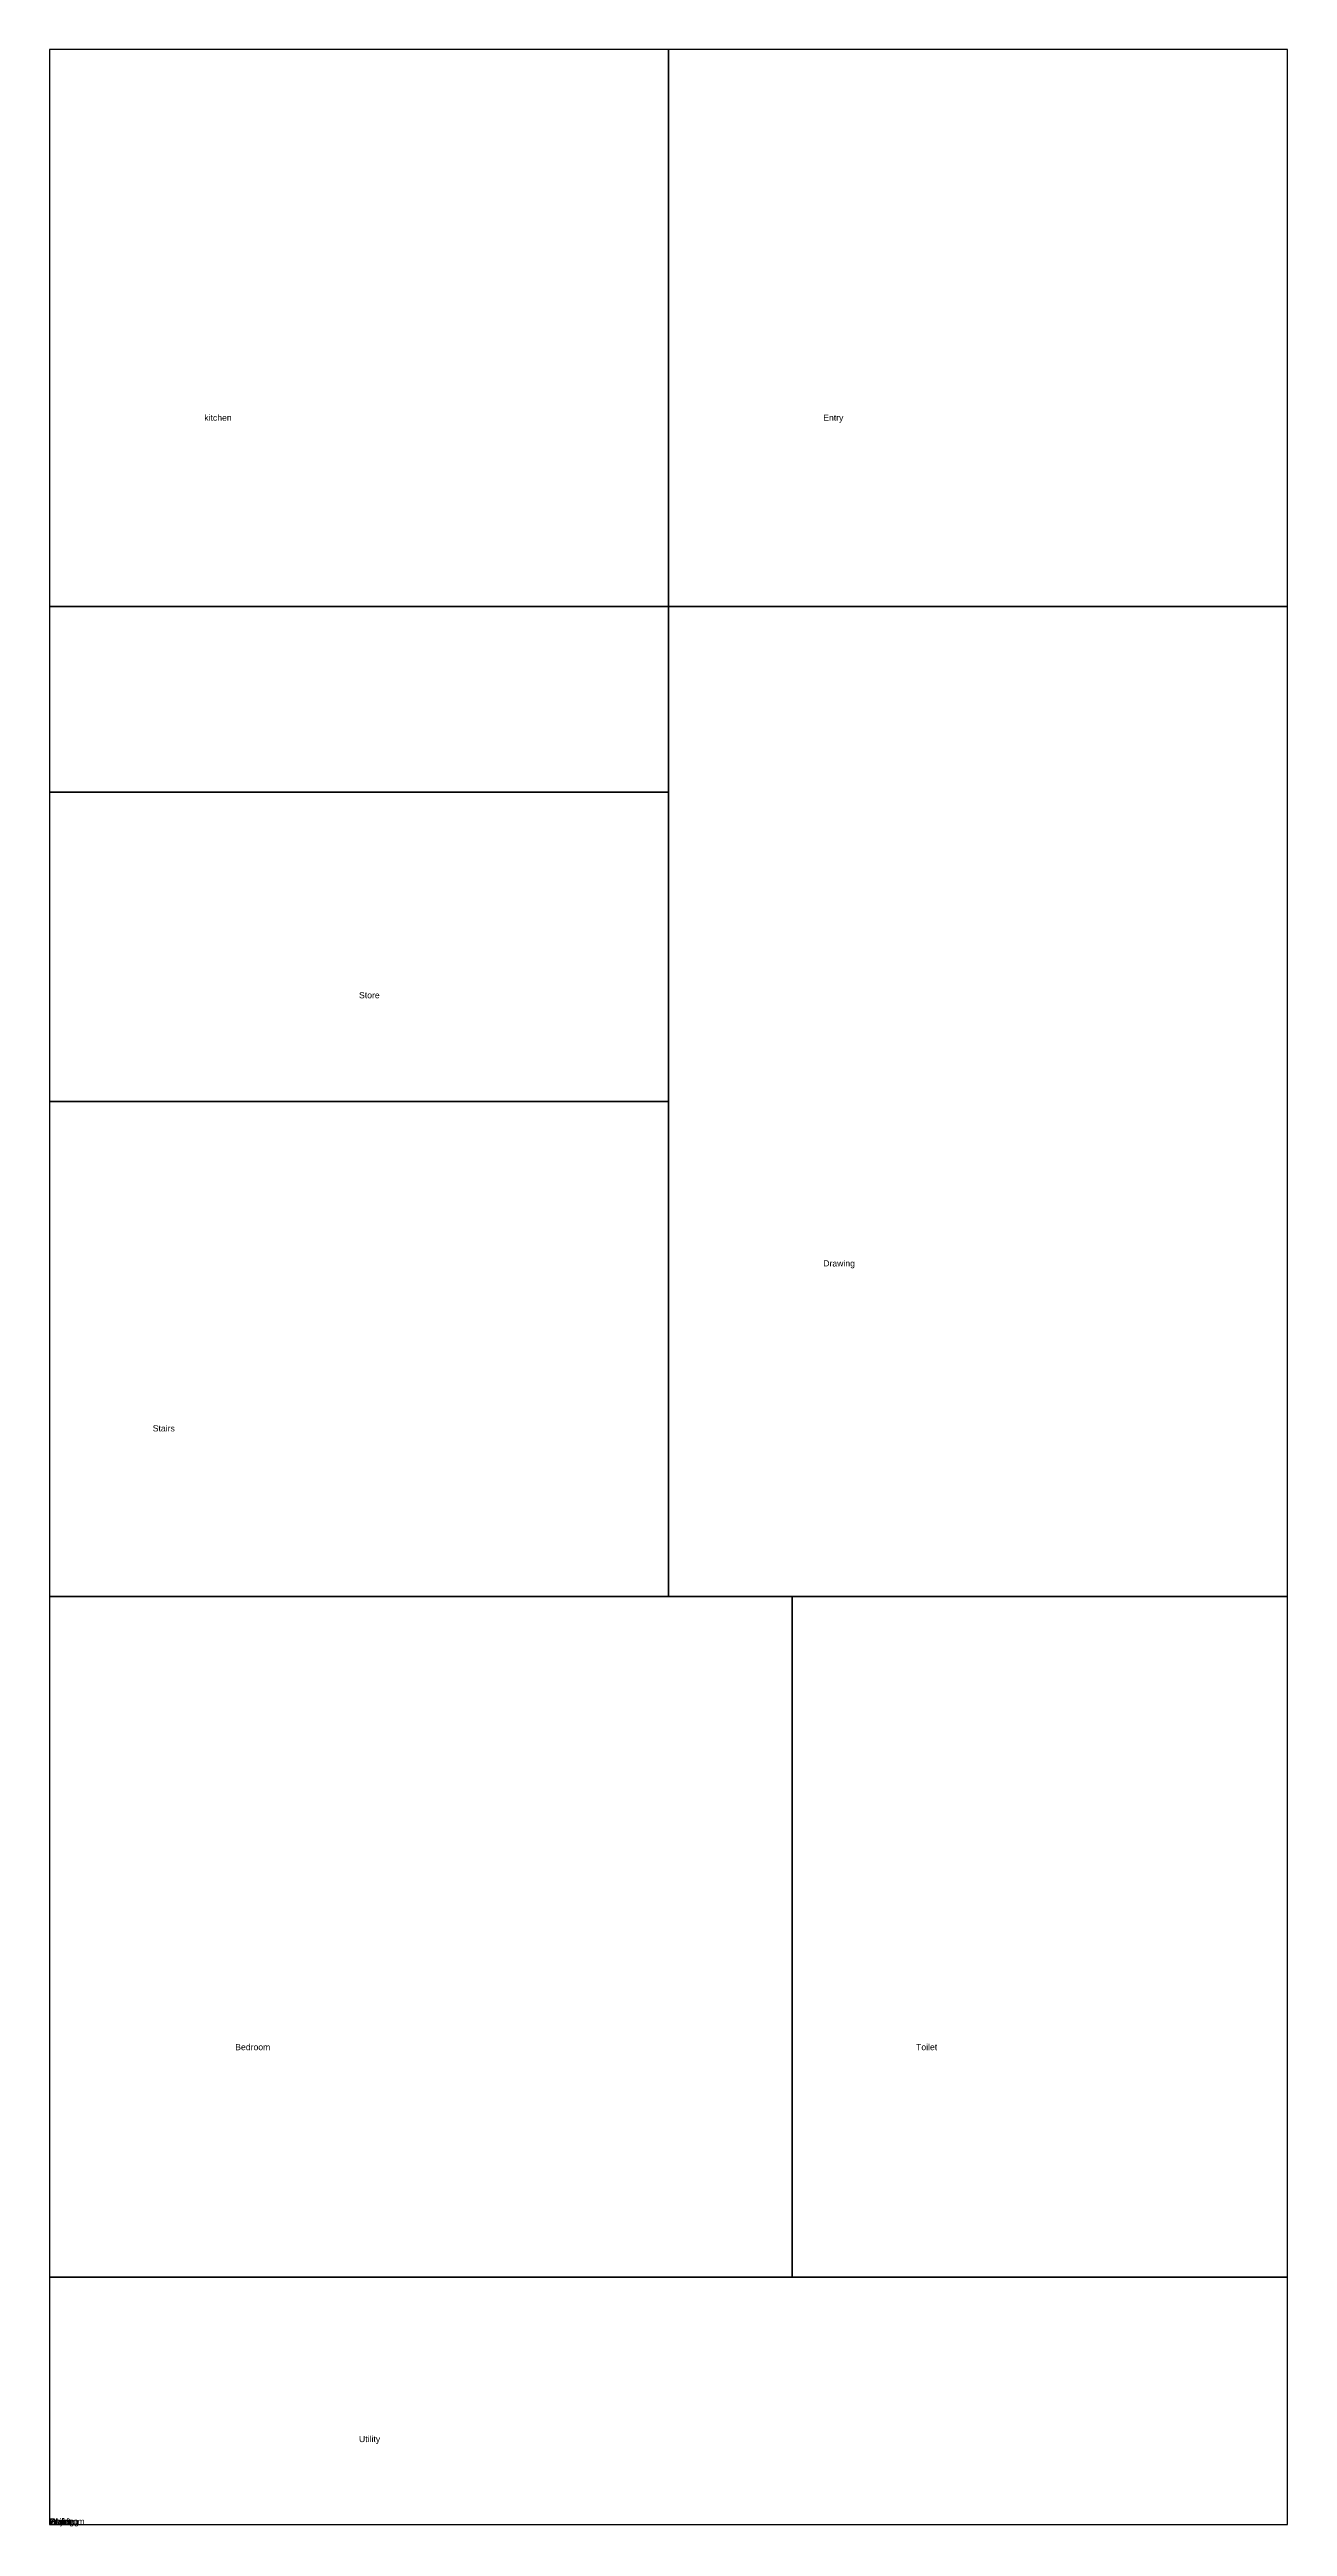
# Model space of a CAD drawing. Extents: x 0 to 200, y 0 to 400.
import ezdxf

# ---------------------------------------------------------------- set-up
doc = ezdxf.new("R2010")
doc.units = 0
doc.styles.get("Standard").update_dxf_attribs({"font": 'arial.ttf'})

msp = doc.modelspace()

# ---------------------------------------------------------------- linework, layer by layer
at = {"color": 7}
for points in [[(0, 310, 0), (100, 310, 0), (100, 400, 0), (0, 400, 0)], [(100, 310, 0), (200, 310, 0), (200, 400, 0), (100, 400, 0)], [(0, 280, 0), (100, 280, 0), (100, 310, 0), (0, 310, 0)], [(100, 150, 0), (200, 150, 0), (200, 310, 0), (100, 310, 0)], [(0, 230, 0), (100, 230, 0), (100, 280, 0), (0, 280, 0)], [(0, 150, 0), (100, 150, 0), (100, 230, 0), (0, 230, 0)], [(0, 40, 0), (120, 40, 0), (120, 150, 0), (0, 150, 0)], [(120, 40, 0), (200, 40, 0), (200, 150, 0), (120, 150, 0)], [(0, 0, 0), (200, 0, 0), (200, 40, 0), (0, 40, 0)], [(0, 0, 0), (0, 0, 0), (0, 0, 0), (0, 0, 0)], [(0, 0, 0), (0, 0, 0), (0, 0, 0), (0, 0, 0)], [(0, 0, 0), (0, 0, 0), (0, 0, 0), (0, 0, 0)], [(0, 0, 0), (0, 0, 0), (0, 0, 0), (0, 0, 0)], [(0, 0, 0), (0, 0, 0), (0, 0, 0), (0, 0, 0)], [(0, 0, 0), (0, 0, 0), (0, 0, 0), (0, 0, 0)], [(0, 0, 0), (0, 0, 0), (0, 0, 0), (0, 0, 0)], [(0, 0, 0), (0, 0, 0), (0, 0, 0), (0, 0, 0)], [(0, 0, 0), (0, 0, 0), (0, 0, 0), (0, 0, 0)]]:
    msp.add_polyline3d(points, close=True, dxfattribs=at)

# ---------------------------------------------------------------- texts
for s, p in [('kitchen', (25, 340)), ('Entry', (125, 340)), ('Store', (50, 246.67)), ('Drawing', (125, 203.33)), ('Stairs', (16.67, 176.67)), ('Bedroom', (30, 76.67)), ('Toilet', (140, 76.67)), ('Utility', (50, 13.33)), ('Wash', (0, 0)), ('Toilet', (0, 0)), ('Store', (0, 0)), ('Garden', (0, 0)), ('Ots', (0, 0)), ('Ots', (0, 0)), ('Dining', (0, 0)), ('Parking', (0, 0)), ('Bedroom', (0, 0)), ('Foyer', (0, 0))]:
    msp.add_text(s, height=1).set_placement(p)

doc.saveas('drawing.dxf')
